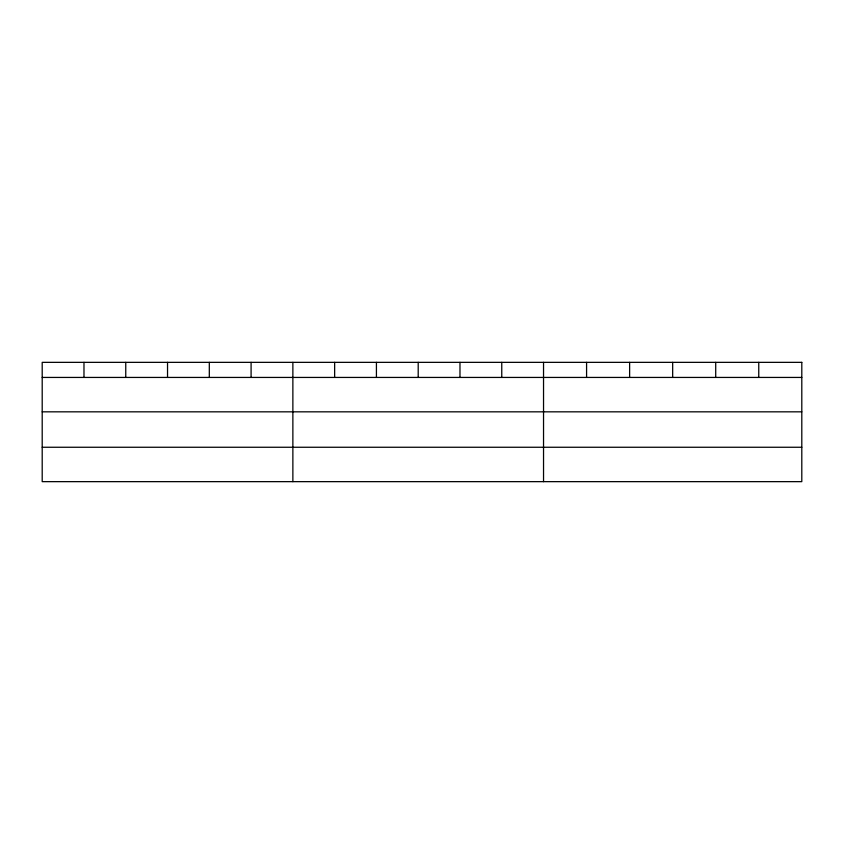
<?xml version="1.0" encoding="UTF-8"?>
<svg xmlns="http://www.w3.org/2000/svg" width="844" height="844" viewBox="0 0 844 844"><rect width="100%" height="100%" fill="white"/><g stroke="black" fill="none" stroke-linecap="round" stroke-linejoin="round"><path stroke-width="1.27" d="M42.2 377.437L801.8 377.437M42.2 411.83L801.8 411.83M42.2 447.257L801.8 447.257M758.756 362.35L758.756 377.437M715.712 362.35L715.712 377.437M672.668 362.35L672.668 377.437M629.624 362.35L629.624 377.437M586.58 362.35L586.58 377.437M543.536 362.35L543.536 481.65M501.758 362.35L501.758 377.437M459.98 362.35L459.98 377.437M418.202 362.35L418.202 377.437M376.424 362.35L376.424 377.437M334.646 362.35L334.646 377.437M292.868 362.35L292.868 481.65M251.09 362.35L251.09 377.437M209.312 362.35L209.312 377.437M167.534 362.35L167.534 377.437M125.756 362.35L125.756 377.437M83.978 362.35L83.978 377.437M801.8 362.35L42.2 362.35L42.2 481.65L801.8 481.65L801.8 362.35"/></g></svg>
